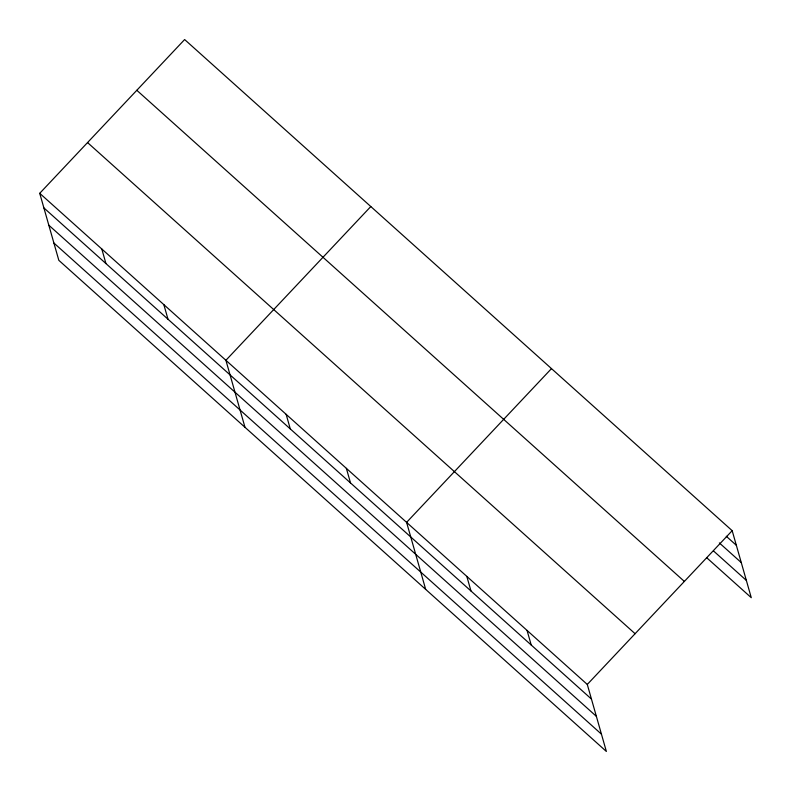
<?xml version="1.0" encoding="UTF-8"?>
<svg xmlns="http://www.w3.org/2000/svg" width="791" height="791" viewBox="0 0 791 791"><rect width="100%" height="100%" fill="white"/><g stroke="black" fill="none" stroke-linecap="round" stroke-linejoin="round"><path stroke-width="1.19" d="M39.728 193.311L587.288 684.442L606.371 751.45L58.821 260.318L39.728 193.311L184.629 39.55L732.179 530.682L751.272 597.689L706.551 557.586M370.801 206.54L225.9 360.3L244.983 427.298M551.485 368.616L406.594 522.367L425.677 589.374M587.288 684.442L732.179 530.682M726.296 536.278L736.342 545.286M719.365 542.933L741.266 562.579M713.492 550.932L746.338 580.396M136.813 90.293L684.363 581.425M87.544 142.568L635.104 633.71M43.891 207.904L591.441 699.046M48.815 225.198L596.365 716.339M53.897 243.015L601.447 734.157M527.053 630.417L531.216 645.021M466.819 576.392L470.981 590.996M346.359 468.341L350.522 482.945M286.134 414.316L290.287 428.92M163.846 304.634L167.999 319.228M101.792 248.967L105.945 263.571"/></g></svg>
